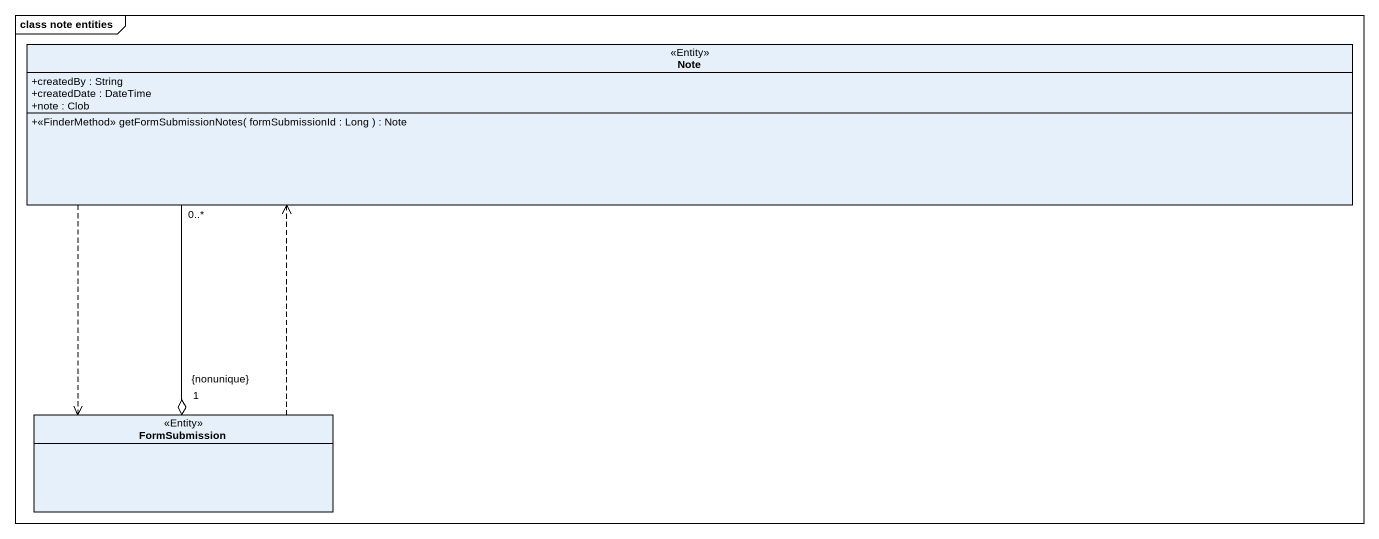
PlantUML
@startuml
mainframe class note entities
hide circle
hide empty members
skinparam classAttributeIconSize 0
class "Note" as Note_ <<Entity>> {
  +createdBy : String
  +createdDate : DateTime
  +note : Clob
  +<<FinderMethod>> getFormSubmissionNotes( formSubmissionId : Long ) : Note
}
class FormSubmission <<Entity>>
Note_ ..> FormSubmission
FormSubmission "1\n{nonunique}" o-up- "0..*" Note_
FormSubmission .up.> Note_
@enduml
